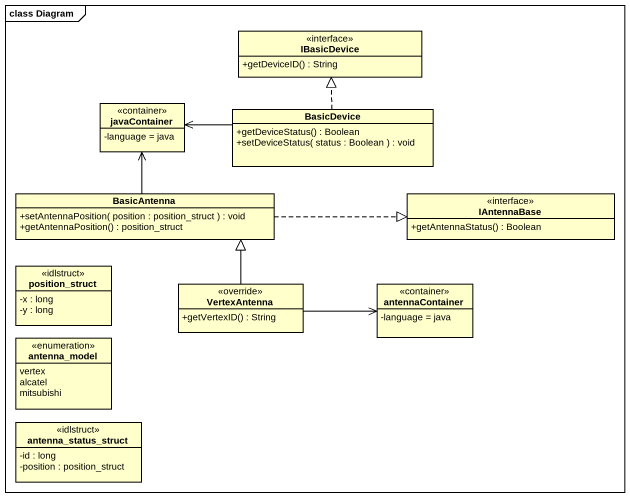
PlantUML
@startuml
mainframe class Diagram
hide circle
hide empty members
skinparam classAttributeIconSize 0
interface IBasicDevice {
  +getDeviceID() : String
}
class javaContainer <<container>> {
  -language = java
}
class BasicDevice {
  +getDeviceStatus() : Boolean
  +setDeviceStatus( status : Boolean ) : void
}
class BasicAntenna {
  +setAntennaPosition( position : position_struct ) : void
  +getAntennaPosition() : position_struct
}
interface IAntennaBase {
  +getAntennaStatus() : Boolean
}
class position_struct <<idlstruct>> {
  -x : long
  -y : long
}
class VertexAntenna <<override>> {
  +getVertexID() : String
}
class antennaContainer <<container>> {
  -language = java
}
enum antenna_model {
  vertex
  alcatel
  mitsubishi
}
class antenna_status_struct <<idlstruct>> {
  -id : long
  -position : position_struct
}
BasicDevice .up.|> IBasicDevice
BasicDevice -left-> javaContainer
BasicAntenna -up-> javaContainer
BasicAntenna .right.|> IAntennaBase
VertexAntenna -up-|> BasicAntenna
VertexAntenna -right-> antennaContainer
@enduml
